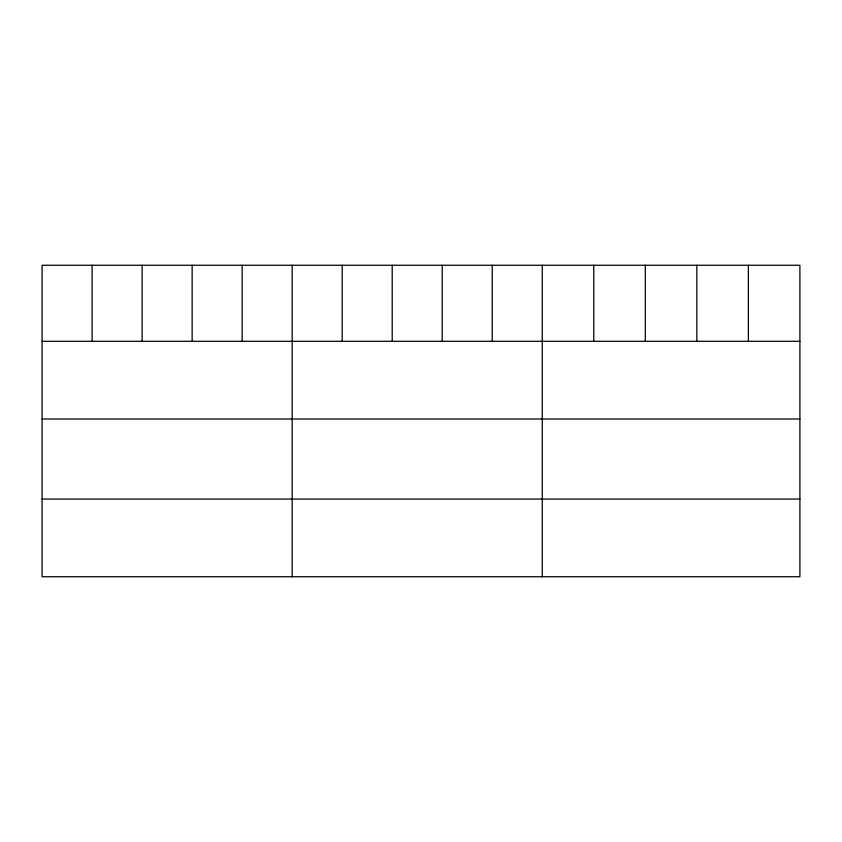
<?xml version="1.0" encoding="UTF-8"?>
<svg xmlns="http://www.w3.org/2000/svg" width="842" height="842" viewBox="0 0 842 842"><rect width="100%" height="100%" fill="white"/><g stroke="black" fill="none" stroke-linecap="round" stroke-linejoin="round"><path stroke-width="1.26" d="M799.9 341.305L799.9 576.749L42.1 576.749L42.1 265.251L799.9 265.251L799.9 341.305L42.1 341.305M42.1 419L799.9 419M42.1 499.053L799.9 499.053M748.37 265.251L748.37 341.305M696.839 265.251L696.839 341.305M645.309 265.251L645.309 341.305M593.778 265.251L593.778 341.305M542.248 265.251L542.248 576.749M492.233 265.251L492.233 341.305M442.218 265.251L442.218 341.305M392.204 265.251L392.204 341.305M342.189 265.251L342.189 341.305M292.174 265.251L292.174 576.749M242.159 265.251L242.159 341.305M192.144 265.251L192.144 341.305M142.13 265.251L142.13 341.305M92.115 265.251L92.115 341.305"/></g></svg>
